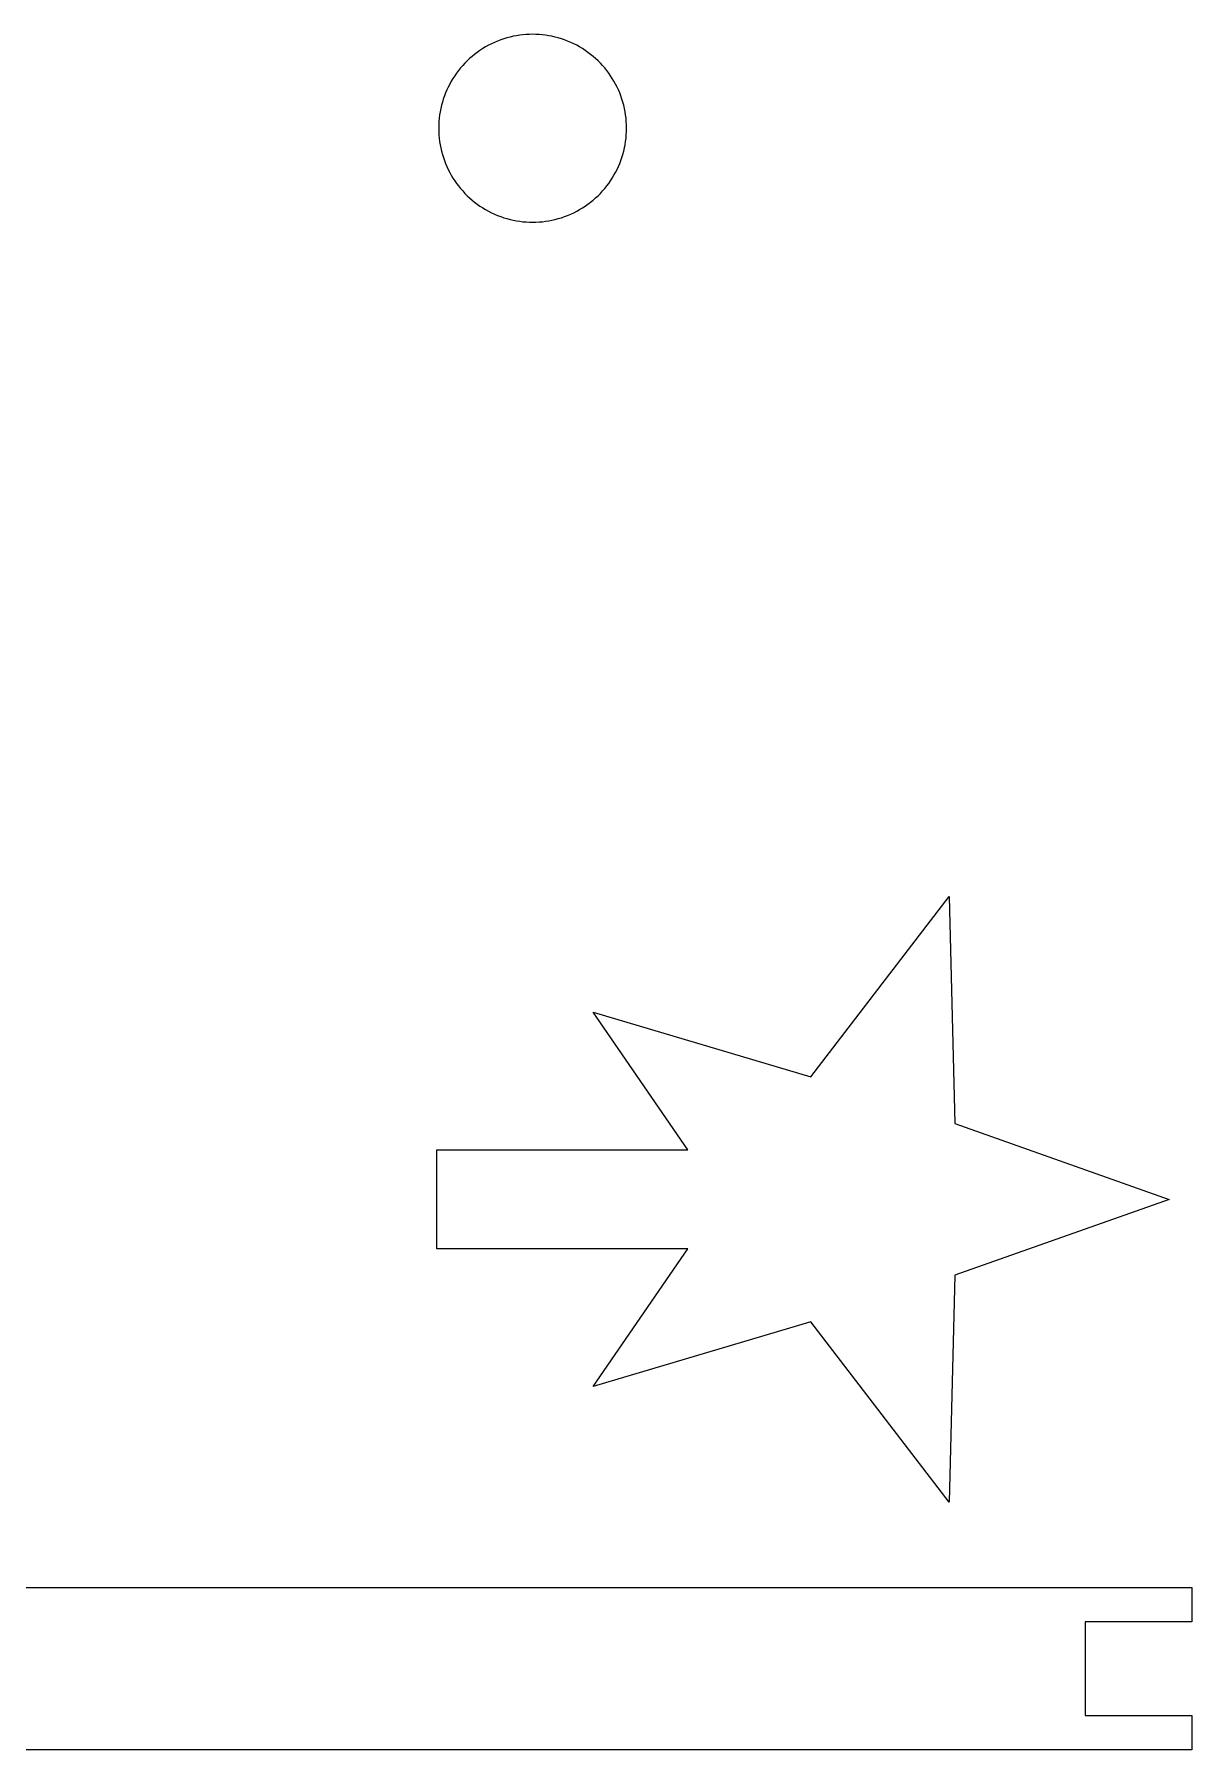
# Model space of a CAD drawing. Header units: centimetres. Extents: x -20.3 to 20.3, y -34.1 to 34.1.
# Drawn here: x -0.25 to 7.02, y -30.18 to -19.4 of the extents above; entities that cross this region are included whole.
import ezdxf

# ---------------------------------------------------------------- set-up
doc = ezdxf.new("R2010")
doc.units = ezdxf.units.CM
doc.header["$MEASUREMENT"] = 0
doc.layers.add('layer 1', color=7, linetype='Continuous')

msp = doc.modelspace()

# ---------------------------------------------------------------- linework, layer by layer
at = {"layer": 'layer 1', "color": 1, "lineweight": 9}
for points, knots in [([(3.46806, -19.99259), (3.46806, -19.99259), (3.46768, -19.97156), (3.46768, -19.97156), (3.46768, -19.97156), (3.46768, -19.97156), (3.46648, -19.95066), (3.46648, -19.95066), (3.46648, -19.95066), (3.46648, -19.95066), (3.46469, -19.9299), (3.46469, -19.9299), (3.46469, -19.9299), (3.46469, -19.9299), (3.46212, -19.9093), (3.46212, -19.9093), (3.46212, -19.9093), (3.46212, -19.9093), (3.45885, -19.88886), (3.45885, -19.88886), (3.45885, -19.88886), (3.45885, -19.88886), (3.45487, -19.86862), (3.45487, -19.86862), (3.45487, -19.86862), (3.45487, -19.86862), (3.45019, -19.84858), (3.45019, -19.84858), (3.45019, -19.84858), (3.45019, -19.84858), (3.44483, -19.82876), (3.44483, -19.82876), (3.44483, -19.82876), (3.44483, -19.82876), (3.43879, -19.80917), (3.43879, -19.80917), (3.43879, -19.80917), (3.43879, -19.80917), (3.43209, -19.78985), (3.43209, -19.78985), (3.43209, -19.78985), (3.43209, -19.78985), (3.42473, -19.77079), (3.42473, -19.77079), (3.42473, -19.77079), (3.42473, -19.77079), (3.41674, -19.75201), (3.41674, -19.75201), (3.41674, -19.75201), (3.41674, -19.75201), (3.4081, -19.73355), (3.4081, -19.73355), (3.4081, -19.73355), (3.4081, -19.73355), (3.39884, -19.71539), (3.39884, -19.71539), (3.39884, -19.71539), (3.39884, -19.71539), (3.38896, -19.69757), (3.38896, -19.69757), (3.38896, -19.69757), (3.38896, -19.69757), (3.37848, -19.68011), (3.37848, -19.68011), (3.37848, -19.68011), (3.37848, -19.68011), (3.36739, -19.66301), (3.36739, -19.66301), (3.36739, -19.66301), (3.36739, -19.66301), (3.35572, -19.64629), (3.35572, -19.64629), (3.35572, -19.64629), (3.35572, -19.64629), (3.34346, -19.62996), (3.34346, -19.62996), (3.34346, -19.62996), (3.34346, -19.62996), (3.33064, -19.61407), (3.33064, -19.61407), (3.33064, -19.61407), (3.33064, -19.61407), (3.31726, -19.5986), (3.31726, -19.5986), (3.31726, -19.5986), (3.31726, -19.5986), (3.30332, -19.58358), (3.30332, -19.58358), (3.30332, -19.58358), (3.30332, -19.58358), (3.28883, -19.56904), (3.28883, -19.56904), (3.28883, -19.56904), (3.28883, -19.56904), (3.27381, -19.55498), (3.27381, -19.55498), (3.27381, -19.55498), (3.27381, -19.55498), (3.25827, -19.54142), (3.25827, -19.54142), (3.25827, -19.54142), (3.25827, -19.54142), (3.24221, -19.52836), (3.24221, -19.52836), (3.24221, -19.52836), (3.24221, -19.52836), (3.22565, -19.51584), (3.22565, -19.51584), (3.22565, -19.51584), (3.22565, -19.51584), (3.20859, -19.50385), (3.20859, -19.50385), (3.20859, -19.50385), (3.20859, -19.50385), (3.19105, -19.49243), (3.19105, -19.49243), (3.19105, -19.49243), (3.19105, -19.49243), (3.17313, -19.48166), (3.17313, -19.48166), (3.17313, -19.48166), (3.17313, -19.48166), (3.15466, -19.47143), (3.15466, -19.47143), (3.15466, -19.47143), (3.15466, -19.47143), (3.13599, -19.46195), (3.13599, -19.46195), (3.13599, -19.46195), (3.13599, -19.46195), (3.11709, -19.45317), (3.11709, -19.45317), (3.11709, -19.45317), (3.11709, -19.45317), (3.09797, -19.44508), (3.09797, -19.44508), (3.09797, -19.44508), (3.09797, -19.44508), (3.07863, -19.43771), (3.07863, -19.43771), (3.07863, -19.43771), (3.07863, -19.43771), (3.05911, -19.43103), (3.05911, -19.43103), (3.05911, -19.43103), (3.05911, -19.43103), (3.03941, -19.42505), (3.03941, -19.42505), (3.03941, -19.42505), (3.03941, -19.42505), (3.01957, -19.41979), (3.01957, -19.41979), (3.01957, -19.41979), (3.01957, -19.41979), (2.99959, -19.41524), (2.99959, -19.41524), (2.99959, -19.41524), (2.99959, -19.41524), (2.9795, -19.41138), (2.9795, -19.41138), (2.9795, -19.41138), (2.9795, -19.41138), (2.95932, -19.40822), (2.95932, -19.40822), (2.95932, -19.40822), (2.95932, -19.40822), (2.93906, -19.40575), (2.93906, -19.40575), (2.93906, -19.40575), (2.93906, -19.40575), (2.91875, -19.40394), (2.91875, -19.40394), (2.91875, -19.40394), (2.91875, -19.40394), (2.8984, -19.40294), (2.8984, -19.40294), (2.8984, -19.40294), (2.8984, -19.40294), (2.87803, -19.40256), (2.87803, -19.40256), (2.87803, -19.40256), (2.87803, -19.40256), (2.85766, -19.40294), (2.85766, -19.40294), (2.85766, -19.40294), (2.85766, -19.40294), (2.83731, -19.40394), (2.83731, -19.40394), (2.83731, -19.40394), (2.83731, -19.40394), (2.81699, -19.40575), (2.81699, -19.40575), (2.81699, -19.40575), (2.81699, -19.40575), (2.79673, -19.40822), (2.79673, -19.40822), (2.79673, -19.40822), (2.79673, -19.40822), (2.77655, -19.41138), (2.77655, -19.41138), (2.77655, -19.41138), (2.77655, -19.41138), (2.75647, -19.41524), (2.75647, -19.41524), (2.75647, -19.41524), (2.75647, -19.41524), (2.73649, -19.41979), (2.73649, -19.41979), (2.73649, -19.41979), (2.73649, -19.41979), (2.71665, -19.42505), (2.71665, -19.42505), (2.71665, -19.42505), (2.71665, -19.42505), (2.69694, -19.43103), (2.69694, -19.43103), (2.69694, -19.43103), (2.69694, -19.43103), (2.67743, -19.43771), (2.67743, -19.43771), (2.67743, -19.43771), (2.67743, -19.43771), (2.65809, -19.44508), (2.65809, -19.44508), (2.65809, -19.44508), (2.65809, -19.44508), (2.63897, -19.45317), (2.63897, -19.45317), (2.63897, -19.45317), (2.63897, -19.45317), (2.62007, -19.46195), (2.62007, -19.46195), (2.62007, -19.46195), (2.62007, -19.46195), (2.60141, -19.47143), (2.60141, -19.47143), (2.60141, -19.47143), (2.60141, -19.47143), (2.58302, -19.48161), (2.58302, -19.48161), (2.58302, -19.48161), (2.58302, -19.48161), (2.56502, -19.49245), (2.56502, -19.49245), (2.56502, -19.49245), (2.56502, -19.49245), (2.54748, -19.50387), (2.54748, -19.50387), (2.54748, -19.50387), (2.54748, -19.50387), (2.53042, -19.51585), (2.53042, -19.51585), (2.53042, -19.51585), (2.53042, -19.51585), (2.51385, -19.52837), (2.51385, -19.52837), (2.51385, -19.52837), (2.51385, -19.52837), (2.49779, -19.54143), (2.49779, -19.54143), (2.49779, -19.54143), (2.49779, -19.54143), (2.48225, -19.55499), (2.48225, -19.55499), (2.48225, -19.55499), (2.48225, -19.55499), (2.46723, -19.56906), (2.46723, -19.56906), (2.46723, -19.56906), (2.46723, -19.56906), (2.45275, -19.5836), (2.45275, -19.5836), (2.45275, -19.5836), (2.45275, -19.5836), (2.43881, -19.59862), (2.43881, -19.59862), (2.43881, -19.59862), (2.43881, -19.59862), (2.42541, -19.61408), (2.42541, -19.61408), (2.42541, -19.61408), (2.42541, -19.61408), (2.41259, -19.62998), (2.41259, -19.62998), (2.41259, -19.62998), (2.41259, -19.62998), (2.40033, -19.6463), (2.40033, -19.6463), (2.40033, -19.6463), (2.40033, -19.6463), (2.38865, -19.66302), (2.38865, -19.66302), (2.38865, -19.66302), (2.38865, -19.66302), (2.37757, -19.68012), (2.37757, -19.68012), (2.37757, -19.68012), (2.37757, -19.68012), (2.36709, -19.69758), (2.36709, -19.69758), (2.36709, -19.69758), (2.36709, -19.69758), (2.35721, -19.7154), (2.35721, -19.7154), (2.35721, -19.7154), (2.35721, -19.7154), (2.34795, -19.73356), (2.34795, -19.73356), (2.34795, -19.73356), (2.34795, -19.73356), (2.33931, -19.75202), (2.33931, -19.75202), (2.33931, -19.75202), (2.33931, -19.75202), (2.33131, -19.7708), (2.33131, -19.7708), (2.33131, -19.7708), (2.33131, -19.7708), (2.32395, -19.78986), (2.32395, -19.78986), (2.32395, -19.78986), (2.32395, -19.78986), (2.31725, -19.80919), (2.31725, -19.80919), (2.31725, -19.80919), (2.31725, -19.80919), (2.31121, -19.82876), (2.31121, -19.82876), (2.31121, -19.82876), (2.31121, -19.82876), (2.30585, -19.84858), (2.30585, -19.84858), (2.30585, -19.84858), (2.30585, -19.84858), (2.30117, -19.86862), (2.30117, -19.86862), (2.30117, -19.86862), (2.30117, -19.86862), (2.29719, -19.88887), (2.29719, -19.88887), (2.29719, -19.88887), (2.29719, -19.88887), (2.29391, -19.9093), (2.29391, -19.9093), (2.29391, -19.9093), (2.29391, -19.9093), (2.29134, -19.92991), (2.29134, -19.92991), (2.29134, -19.92991), (2.29134, -19.92991), (2.28955, -19.95067), (2.28955, -19.95067), (2.28955, -19.95067), (2.28955, -19.95067), (2.28835, -19.97157), (2.28835, -19.97157), (2.28835, -19.97157), (2.28835, -19.97157), (2.28799, -19.99258), (2.28799, -19.99258), (2.28799, -19.99258), (2.28799, -19.99258), (2.28841, -20.01361), (2.28841, -20.01361), (2.28841, -20.01361), (2.28841, -20.01361), (2.28961, -20.03451), (2.28961, -20.03451), (2.28961, -20.03451), (2.28961, -20.03451), (2.2914, -20.05527), (2.2914, -20.05527), (2.2914, -20.05527), (2.2914, -20.05527), (2.29397, -20.07587), (2.29397, -20.07587), (2.29397, -20.07587), (2.29397, -20.07587), (2.29725, -20.09631), (2.29725, -20.09631), (2.29725, -20.09631), (2.29725, -20.09631), (2.30123, -20.11655), (2.30123, -20.11655), (2.30123, -20.11655), (2.30123, -20.11655), (2.30591, -20.13659), (2.30591, -20.13659), (2.30591, -20.13659), (2.30591, -20.13659), (2.31127, -20.15641), (2.31127, -20.15641), (2.31127, -20.15641), (2.31127, -20.15641), (2.31731, -20.17599), (2.31731, -20.17599), (2.31731, -20.17599), (2.31731, -20.17599), (2.32401, -20.19531), (2.32401, -20.19531), (2.32401, -20.19531), (2.32401, -20.19531), (2.33137, -20.21437), (2.33137, -20.21437), (2.33137, -20.21437), (2.33137, -20.21437), (2.33937, -20.23315), (2.33937, -20.23315), (2.33937, -20.23315), (2.33937, -20.23315), (2.34801, -20.25161), (2.34801, -20.25161), (2.34801, -20.25161), (2.34801, -20.25161), (2.35727, -20.26977), (2.35727, -20.26977), (2.35727, -20.26977), (2.35727, -20.26977), (2.36715, -20.28759), (2.36715, -20.28759), (2.36715, -20.28759), (2.36715, -20.28759), (2.37763, -20.30505), (2.37763, -20.30505), (2.37763, -20.30505), (2.37763, -20.30505), (2.38871, -20.32215), (2.38871, -20.32215), (2.38871, -20.32215), (2.38871, -20.32215), (2.40039, -20.33887), (2.40039, -20.33887), (2.40039, -20.33887), (2.40039, -20.33887), (2.41265, -20.3552), (2.41265, -20.3552), (2.41265, -20.3552), (2.41265, -20.3552), (2.42547, -20.3711), (2.42547, -20.3711), (2.42547, -20.3711), (2.42547, -20.3711), (2.43888, -20.38656), (2.43888, -20.38656), (2.43888, -20.38656), (2.43888, -20.38656), (2.45281, -20.40158), (2.45281, -20.40158), (2.45281, -20.40158), (2.45281, -20.40158), (2.4673, -20.41612), (2.4673, -20.41612), (2.4673, -20.41612), (2.4673, -20.41612), (2.48231, -20.43018), (2.48231, -20.43018), (2.48231, -20.43018), (2.48231, -20.43018), (2.49785, -20.44376), (2.49785, -20.44376), (2.49785, -20.44376), (2.49785, -20.44376), (2.51391, -20.45682), (2.51391, -20.45682), (2.51391, -20.45682), (2.51391, -20.45682), (2.53048, -20.46934), (2.53048, -20.46934), (2.53048, -20.46934), (2.53048, -20.46934), (2.54754, -20.48132), (2.54754, -20.48132), (2.54754, -20.48132), (2.54754, -20.48132), (2.56508, -20.49274), (2.56508, -20.49274), (2.56508, -20.49274), (2.56508, -20.49274), (2.5831, -20.50358), (2.5831, -20.50358), (2.5831, -20.50358), (2.5831, -20.50358), (2.60144, -20.51373), (2.60144, -20.51373), (2.60144, -20.51373), (2.60144, -20.51373), (2.6201, -20.52321), (2.6201, -20.52321), (2.6201, -20.52321), (2.6201, -20.52321), (2.639, -20.532), (2.639, -20.532), (2.639, -20.532), (2.639, -20.532), (2.65812, -20.54008), (2.65812, -20.54008), (2.65812, -20.54008), (2.65812, -20.54008), (2.67747, -20.54746), (2.67747, -20.54746), (2.67747, -20.54746), (2.67747, -20.54746), (2.69698, -20.55414), (2.69698, -20.55414), (2.69698, -20.55414), (2.69698, -20.55414), (2.71669, -20.56012), (2.71669, -20.56012), (2.71669, -20.56012), (2.71669, -20.56012), (2.73652, -20.56537), (2.73652, -20.56537), (2.73652, -20.56537), (2.73652, -20.56537), (2.75651, -20.56993), (2.75651, -20.56993), (2.75651, -20.56993), (2.75651, -20.56993), (2.7766, -20.57379), (2.7766, -20.57379), (2.7766, -20.57379), (2.7766, -20.57379), (2.79678, -20.57696), (2.79678, -20.57696), (2.79678, -20.57696), (2.79678, -20.57696), (2.81704, -20.57942), (2.81704, -20.57942), (2.81704, -20.57942), (2.81704, -20.57942), (2.83735, -20.58123), (2.83735, -20.58123), (2.83735, -20.58123), (2.83735, -20.58123), (2.8577, -20.58223), (2.8577, -20.58223), (2.8577, -20.58223), (2.8577, -20.58223), (2.87807, -20.58261), (2.87807, -20.58261), (2.87807, -20.58261), (2.87807, -20.58261), (2.89844, -20.58223), (2.89844, -20.58223), (2.89844, -20.58223), (2.89844, -20.58223), (2.91878, -20.58123), (2.91878, -20.58123), (2.91878, -20.58123), (2.91878, -20.58123), (2.9391, -20.57942), (2.9391, -20.57942), (2.9391, -20.57942), (2.9391, -20.57942), (2.95936, -20.57696), (2.95936, -20.57696), (2.95936, -20.57696), (2.95936, -20.57696), (2.97954, -20.57379), (2.97954, -20.57379), (2.97954, -20.57379), (2.97954, -20.57379), (2.99963, -20.56993), (2.99963, -20.56993), (2.99963, -20.56993), (2.99963, -20.56993), (3.01961, -20.56537), (3.01961, -20.56537), (3.01961, -20.56537), (3.01961, -20.56537), (3.03945, -20.56012), (3.03945, -20.56012), (3.03945, -20.56012), (3.03945, -20.56012), (3.05915, -20.55414), (3.05915, -20.55414), (3.05915, -20.55414), (3.05915, -20.55414), (3.07867, -20.54746), (3.07867, -20.54746), (3.07867, -20.54746), (3.07867, -20.54746), (3.09801, -20.54008), (3.09801, -20.54008), (3.09801, -20.54008), (3.09801, -20.54008), (3.11713, -20.532), (3.11713, -20.532), (3.11713, -20.532), (3.11713, -20.532), (3.13603, -20.52321), (3.13603, -20.52321), (3.13603, -20.52321), (3.13603, -20.52321), (3.15469, -20.51373), (3.15469, -20.51373), (3.15469, -20.51373), (3.15469, -20.51373), (3.17308, -20.50355), (3.17308, -20.50355), (3.17308, -20.50355), (3.17308, -20.50355), (3.19108, -20.49271), (3.19108, -20.49271), (3.19108, -20.49271), (3.19108, -20.49271), (3.20862, -20.48129), (3.20862, -20.48129), (3.20862, -20.48129), (3.20862, -20.48129), (3.22568, -20.46931), (3.22568, -20.46931), (3.22568, -20.46931), (3.22568, -20.46931), (3.24224, -20.45679), (3.24224, -20.45679), (3.24224, -20.45679), (3.24224, -20.45679), (3.25831, -20.44373), (3.25831, -20.44373), (3.25831, -20.44373), (3.25831, -20.44373), (3.27384, -20.43015), (3.27384, -20.43015), (3.27384, -20.43015), (3.27384, -20.43015), (3.28887, -20.41609), (3.28887, -20.41609), (3.28887, -20.41609), (3.28887, -20.41609), (3.30335, -20.40155), (3.30335, -20.40155), (3.30335, -20.40155), (3.30335, -20.40155), (3.31729, -20.38652), (3.31729, -20.38652), (3.31729, -20.38652), (3.31729, -20.38652), (3.33067, -20.37106), (3.33067, -20.37106), (3.33067, -20.37106), (3.33067, -20.37106), (3.34349, -20.35517), (3.34349, -20.35517), (3.34349, -20.35517), (3.34349, -20.35517), (3.35575, -20.33884), (3.35575, -20.33884), (3.35575, -20.33884), (3.35575, -20.33884), (3.36743, -20.32212), (3.36743, -20.32212), (3.36743, -20.32212), (3.36743, -20.32212), (3.37851, -20.30502), (3.37851, -20.30502), (3.37851, -20.30502), (3.37851, -20.30502), (3.389, -20.28756), (3.389, -20.28756), (3.389, -20.28756), (3.389, -20.28756), (3.39888, -20.26974), (3.39888, -20.26974), (3.39888, -20.26974), (3.39888, -20.26974), (3.40814, -20.25158), (3.40814, -20.25158), (3.40814, -20.25158), (3.40814, -20.25158), (3.41677, -20.23312), (3.41677, -20.23312), (3.41677, -20.23312), (3.41677, -20.23312), (3.42478, -20.21434), (3.42478, -20.21434), (3.42478, -20.21434), (3.42478, -20.21434), (3.43214, -20.19528), (3.43214, -20.19528), (3.43214, -20.19528), (3.43214, -20.19528), (3.43883, -20.17596), (3.43883, -20.17596), (3.43883, -20.17596), (3.43883, -20.17596), (3.44487, -20.15638), (3.44487, -20.15638), (3.44487, -20.15638), (3.44487, -20.15638), (3.45023, -20.13656), (3.45023, -20.13656), (3.45023, -20.13656), (3.45023, -20.13656), (3.45492, -20.11652), (3.45492, -20.11652), (3.45492, -20.11652), (3.45492, -20.11652), (3.4589, -20.09627), (3.4589, -20.09627), (3.4589, -20.09627), (3.4589, -20.09627), (3.46218, -20.07584), (3.46218, -20.07584), (3.46218, -20.07584), (3.46218, -20.07584), (3.46474, -20.05524), (3.46474, -20.05524), (3.46474, -20.05524), (3.46474, -20.05524), (3.46653, -20.03448), (3.46653, -20.03448), (3.46653, -20.03448), (3.46653, -20.03448), (3.46773, -20.01357), (3.46773, -20.01357), (3.46773, -20.01357), (3.46773, -20.01357), (3.46812, -19.99255), (3.46812, -19.99255)], [0, 0, 0, 0, 0.00552486, 0.00552486, 0.00552486, 0.00552486, 0.01104972, 0.01104972, 0.01104972, 0.01104972, 0.01657459, 0.01657459, 0.01657459, 0.01657459, 0.02209945, 0.02209945, 0.02209945, 0.02209945, 0.02762431, 0.02762431, 0.02762431, 0.02762431, 0.03314917, 0.03314917, 0.03314917, 0.03314917, 0.03867403, 0.03867403, 0.03867403, 0.03867403, 0.0441989, 0.0441989, 0.0441989, 0.0441989, 0.04972376, 0.04972376, 0.04972376, 0.04972376, 0.05524862, 0.05524862, 0.05524862, 0.05524862, 0.06077348, 0.06077348, 0.06077348, 0.06077348, 0.06629834, 0.06629834, 0.06629834, 0.06629834, 0.0718232, 0.0718232, 0.0718232, 0.0718232, 0.07734807, 0.07734807, 0.07734807, 0.07734807, 0.08287293, 0.08287293, 0.08287293, 0.08287293, 0.08839779, 0.08839779, 0.08839779, 0.08839779, 0.09392265, 0.09392265, 0.09392265, 0.09392265, 0.09944751, 0.09944751, 0.09944751, 0.09944751, 0.10497238, 0.10497238, 0.10497238, 0.10497238, 0.11049724, 0.11049724, 0.11049724, 0.11049724, 0.1160221, 0.1160221, 0.1160221, 0.1160221, 0.12154696, 0.12154696, 0.12154696, 0.12154696, 0.12707182, 0.12707182, 0.12707182, 0.12707182, 0.13259669, 0.13259669, 0.13259669, 0.13259669, 0.13812155, 0.13812155, 0.13812155, 0.13812155, 0.14364641, 0.14364641, 0.14364641, 0.14364641, 0.14917127, 0.14917127, 0.14917127, 0.14917127, 0.15469613, 0.15469613, 0.15469613, 0.15469613, 0.16022099, 0.16022099, 0.16022099, 0.16022099, 0.16574586, 0.16574586, 0.16574586, 0.16574586, 0.17127072, 0.17127072, 0.17127072, 0.17127072, 0.17679558, 0.17679558, 0.17679558, 0.17679558, 0.18232044, 0.18232044, 0.18232044, 0.18232044, 0.1878453, 0.1878453, 0.1878453, 0.1878453, 0.19337017, 0.19337017, 0.19337017, 0.19337017, 0.19889503, 0.19889503, 0.19889503, 0.19889503, 0.20441989, 0.20441989, 0.20441989, 0.20441989, 0.20994475, 0.20994475, 0.20994475, 0.20994475, 0.21546961, 0.21546961, 0.21546961, 0.21546961, 0.22099448, 0.22099448, 0.22099448, 0.22099448, 0.22651934, 0.22651934, 0.22651934, 0.22651934, 0.2320442, 0.2320442, 0.2320442, 0.2320442, 0.23756906, 0.23756906, 0.23756906, 0.23756906, 0.24309392, 0.24309392, 0.24309392, 0.24309392, 0.24861878, 0.24861878, 0.24861878, 0.24861878, 0.25414365, 0.25414365, 0.25414365, 0.25414365, 0.25966851, 0.25966851, 0.25966851, 0.25966851, 0.26519337, 0.26519337, 0.26519337, 0.26519337, 0.27071823, 0.27071823, 0.27071823, 0.27071823, 0.27624309, 0.27624309, 0.27624309, 0.27624309, 0.28176796, 0.28176796, 0.28176796, 0.28176796, 0.28729282, 0.28729282, 0.28729282, 0.28729282, 0.29281768, 0.29281768, 0.29281768, 0.29281768, 0.29834254, 0.29834254, 0.29834254, 0.29834254, 0.3038674, 0.3038674, 0.3038674, 0.3038674, 0.30939227, 0.30939227, 0.30939227, 0.30939227, 0.31491713, 0.31491713, 0.31491713, 0.31491713, 0.32044199, 0.32044199, 0.32044199, 0.32044199, 0.32596685, 0.32596685, 0.32596685, 0.32596685, 0.33149171, 0.33149171, 0.33149171, 0.33149171, 0.33701657, 0.33701657, 0.33701657, 0.33701657, 0.34254144, 0.34254144, 0.34254144, 0.34254144, 0.3480663, 0.3480663, 0.3480663, 0.3480663, 0.35359116, 0.35359116, 0.35359116, 0.35359116, 0.35911602, 0.35911602, 0.35911602, 0.35911602, 0.36464088, 0.36464088, 0.36464088, 0.36464088, 0.37016575, 0.37016575, 0.37016575, 0.37016575, 0.37569061, 0.37569061, 0.37569061, 0.37569061, 0.38121547, 0.38121547, 0.38121547, 0.38121547, 0.38674033, 0.38674033, 0.38674033, 0.38674033, 0.39226519, 0.39226519, 0.39226519, 0.39226519, 0.39779006, 0.39779006, 0.39779006, 0.39779006, 0.40331492, 0.40331492, 0.40331492, 0.40331492, 0.40883978, 0.40883978, 0.40883978, 0.40883978, 0.41436464, 0.41436464, 0.41436464, 0.41436464, 0.4198895, 0.4198895, 0.4198895, 0.4198895, 0.42541436, 0.42541436, 0.42541436, 0.42541436, 0.43093923, 0.43093923, 0.43093923, 0.43093923, 0.43646409, 0.43646409, 0.43646409, 0.43646409, 0.44198895, 0.44198895, 0.44198895, 0.44198895, 0.44751381, 0.44751381, 0.44751381, 0.44751381, 0.45303867, 0.45303867, 0.45303867, 0.45303867, 0.45856354, 0.45856354, 0.45856354, 0.45856354, 0.4640884, 0.4640884, 0.4640884, 0.4640884, 0.46961326, 0.46961326, 0.46961326, 0.46961326, 0.47513812, 0.47513812, 0.47513812, 0.47513812, 0.48066298, 0.48066298, 0.48066298, 0.48066298, 0.48618785, 0.48618785, 0.48618785, 0.48618785, 0.49171271, 0.49171271, 0.49171271, 0.49171271, 0.49723757, 0.49723757, 0.49723757, 0.49723757, 0.50276243, 0.50276243, 0.50276243, 0.50276243, 0.50828729, 0.50828729, 0.50828729, 0.50828729, 0.51381215, 0.51381215, 0.51381215, 0.51381215, 0.51933702, 0.51933702, 0.51933702, 0.51933702, 0.52486188, 0.52486188, 0.52486188, 0.52486188, 0.53038674, 0.53038674, 0.53038674, 0.53038674, 0.5359116, 0.5359116, 0.5359116, 0.5359116, 0.54143646, 0.54143646, 0.54143646, 0.54143646, 0.54696133, 0.54696133, 0.54696133, 0.54696133, 0.55248619, 0.55248619, 0.55248619, 0.55248619, 0.55801105, 0.55801105, 0.55801105, 0.55801105, 0.56353591, 0.56353591, 0.56353591, 0.56353591, 0.56906077, 0.56906077, 0.56906077, 0.56906077, 0.57458564, 0.57458564, 0.57458564, 0.57458564, 0.5801105, 0.5801105, 0.5801105, 0.5801105, 0.58563536, 0.58563536, 0.58563536, 0.58563536, 0.59116022, 0.59116022, 0.59116022, 0.59116022, 0.59668508, 0.59668508, 0.59668508, 0.59668508, 0.60220994, 0.60220994, 0.60220994, 0.60220994, 0.60773481, 0.60773481, 0.60773481, 0.60773481, 0.61325967, 0.61325967, 0.61325967, 0.61325967, 0.61878453, 0.61878453, 0.61878453, 0.61878453, 0.62430939, 0.62430939, 0.62430939, 0.62430939, 0.62983425, 0.62983425, 0.62983425, 0.62983425, 0.63535912, 0.63535912, 0.63535912, 0.63535912, 0.64088398, 0.64088398, 0.64088398, 0.64088398, 0.64640884, 0.64640884, 0.64640884, 0.64640884, 0.6519337, 0.6519337, 0.6519337, 0.6519337, 0.65745856, 0.65745856, 0.65745856, 0.65745856, 0.66298343, 0.66298343, 0.66298343, 0.66298343, 0.66850829, 0.66850829, 0.66850829, 0.66850829, 0.67403315, 0.67403315, 0.67403315, 0.67403315, 0.67955801, 0.67955801, 0.67955801, 0.67955801, 0.68508287, 0.68508287, 0.68508287, 0.68508287, 0.69060773, 0.69060773, 0.69060773, 0.69060773, 0.6961326, 0.6961326, 0.6961326, 0.6961326, 0.70165746, 0.70165746, 0.70165746, 0.70165746, 0.70718232, 0.70718232, 0.70718232, 0.70718232, 0.71270718, 0.71270718, 0.71270718, 0.71270718, 0.71823204, 0.71823204, 0.71823204, 0.71823204, 0.72375691, 0.72375691, 0.72375691, 0.72375691, 0.72928177, 0.72928177, 0.72928177, 0.72928177, 0.73480663, 0.73480663, 0.73480663, 0.73480663, 0.74033149, 0.74033149, 0.74033149, 0.74033149, 0.74585635, 0.74585635, 0.74585635, 0.74585635, 0.75138122, 0.75138122, 0.75138122, 0.75138122, 0.75690608, 0.75690608, 0.75690608, 0.75690608, 0.76243094, 0.76243094, 0.76243094, 0.76243094, 0.7679558, 0.7679558, 0.7679558, 0.7679558, 0.77348066, 0.77348066, 0.77348066, 0.77348066, 0.77900552, 0.77900552, 0.77900552, 0.77900552, 0.78453039, 0.78453039, 0.78453039, 0.78453039, 0.79005525, 0.79005525, 0.79005525, 0.79005525, 0.79558011, 0.79558011, 0.79558011, 0.79558011, 0.80110497, 0.80110497, 0.80110497, 0.80110497, 0.80662983, 0.80662983, 0.80662983, 0.80662983, 0.8121547, 0.8121547, 0.8121547, 0.8121547, 0.81767956, 0.81767956, 0.81767956, 0.81767956, 0.82320442, 0.82320442, 0.82320442, 0.82320442, 0.82872928, 0.82872928, 0.82872928, 0.82872928, 0.83425414, 0.83425414, 0.83425414, 0.83425414, 0.83977901, 0.83977901, 0.83977901, 0.83977901, 0.84530387, 0.84530387, 0.84530387, 0.84530387, 0.85082873, 0.85082873, 0.85082873, 0.85082873, 0.85635359, 0.85635359, 0.85635359, 0.85635359, 0.86187845, 0.86187845, 0.86187845, 0.86187845, 0.86740331, 0.86740331, 0.86740331, 0.86740331, 0.87292818, 0.87292818, 0.87292818, 0.87292818, 0.87845304, 0.87845304, 0.87845304, 0.87845304, 0.8839779, 0.8839779, 0.8839779, 0.8839779, 0.88950276, 0.88950276, 0.88950276, 0.88950276, 0.89502762, 0.89502762, 0.89502762, 0.89502762, 0.90055249, 0.90055249, 0.90055249, 0.90055249, 0.90607735, 0.90607735, 0.90607735, 0.90607735, 0.91160221, 0.91160221, 0.91160221, 0.91160221, 0.91712707, 0.91712707, 0.91712707, 0.91712707, 0.92265193, 0.92265193, 0.92265193, 0.92265193, 0.9281768, 0.9281768, 0.9281768, 0.9281768, 0.93370166, 0.93370166, 0.93370166, 0.93370166, 0.93922652, 0.93922652, 0.93922652, 0.93922652, 0.94475138, 0.94475138, 0.94475138, 0.94475138, 0.95027624, 0.95027624, 0.95027624, 0.95027624, 0.9558011, 0.9558011, 0.9558011, 0.9558011, 0.96132597, 0.96132597, 0.96132597, 0.96132597, 0.96685083, 0.96685083, 0.96685083, 0.96685083, 0.97237569, 0.97237569, 0.97237569, 0.97237569, 0.97790055, 0.97790055, 0.97790055, 0.97790055, 0.98342541, 0.98342541, 0.98342541, 0.98342541, 0.98895028, 0.98895028, 0.98895028, 0.98895028, 1, 1, 1, 1]), ([(6.87568, -26.71938), (6.87568, -26.71938), (5.53014, -26.24383), (5.53014, -26.24383), (5.53014, -26.24383), (5.53014, -26.24383), (5.49367, -24.8172), (5.49367, -24.8172), (5.49367, -24.8172), (5.49367, -24.8172), (4.62561, -25.94993), (4.62561, -25.94993), (4.62561, -25.94993), (4.62561, -25.94993), (3.25752, -25.54377), (3.25752, -25.54377), (3.25752, -25.54377), (3.25752, -25.54377), (3.85322, -26.40937), (3.85322, -26.40937), (3.85322, -26.40937), (3.85322, -26.40937), (2.27553, -26.40937), (2.27553, -26.40937), (2.27553, -26.40937), (2.27553, -26.40937), (2.27553, -27.02938), (2.27553, -27.02938), (2.27553, -27.02938), (2.27553, -27.02938), (3.85322, -27.02938), (3.85322, -27.02938), (3.85322, -27.02938), (3.85322, -27.02938), (3.25752, -27.89498), (3.25752, -27.89498), (3.25752, -27.89498), (3.25752, -27.89498), (4.62561, -27.48882), (4.62561, -27.48882), (4.62561, -27.48882), (4.62561, -27.48882), (5.49367, -28.62154), (5.49367, -28.62154), (5.49367, -28.62154), (5.49367, -28.62154), (5.53014, -27.19492), (5.53014, -27.19492), (5.53014, -27.19492), (5.53014, -27.19492), (6.87568, -26.71938), (6.87568, -26.71938)], [0, 0, 0, 0, 0.07142857, 0.07142857, 0.07142857, 0.07142857, 0.14285714, 0.14285714, 0.14285714, 0.14285714, 0.21428571, 0.21428571, 0.21428571, 0.21428571, 0.28571429, 0.28571429, 0.28571429, 0.28571429, 0.35714286, 0.35714286, 0.35714286, 0.35714286, 0.42857143, 0.42857143, 0.42857143, 0.42857143, 0.5, 0.5, 0.5, 0.5, 0.57142857, 0.57142857, 0.57142857, 0.57142857, 0.64285714, 0.64285714, 0.64285714, 0.64285714, 0.71428571, 0.71428571, 0.71428571, 0.71428571, 0.78571429, 0.78571429, 0.78571429, 0.78571429, 0.85714286, 0.85714286, 0.85714286, 0.85714286, 1, 1, 1, 1]), ([(-13.03742, -29.1563), (-13.03742, -29.1563), (7.01706, -29.1563), (7.01706, -29.1563), (7.01706, -29.1563), (7.01706, -29.1563), (7.01706, -29.37195), (7.01706, -29.37195), (7.01706, -29.37195), (7.01706, -29.37195), (6.34708, -29.37195), (6.34708, -29.37195), (6.34708, -29.37195), (6.34708, -29.37195), (6.34708, -29.96006), (6.34708, -29.96006), (6.34708, -29.96006), (6.34708, -29.96006), (7.01706, -29.96006), (7.01706, -29.96006), (7.01706, -29.96006), (7.01706, -29.96006), (7.01706, -30.17571), (7.01706, -30.17571), (7.01706, -30.17571), (7.01706, -30.17571), (-13.03742, -30.17571), (-13.03742, -30.17571)], [0, 0, 0, 0, 0.125, 0.125, 0.125, 0.125, 0.25, 0.25, 0.25, 0.25, 0.375, 0.375, 0.375, 0.375, 0.5, 0.5, 0.5, 0.5, 0.625, 0.625, 0.625, 0.625, 0.75, 0.75, 0.75, 0.75, 1, 1, 1, 1])]:
    msp.add_open_spline(points, degree=3, knots=knots, dxfattribs=at)

doc.saveas('drawing.dxf')
